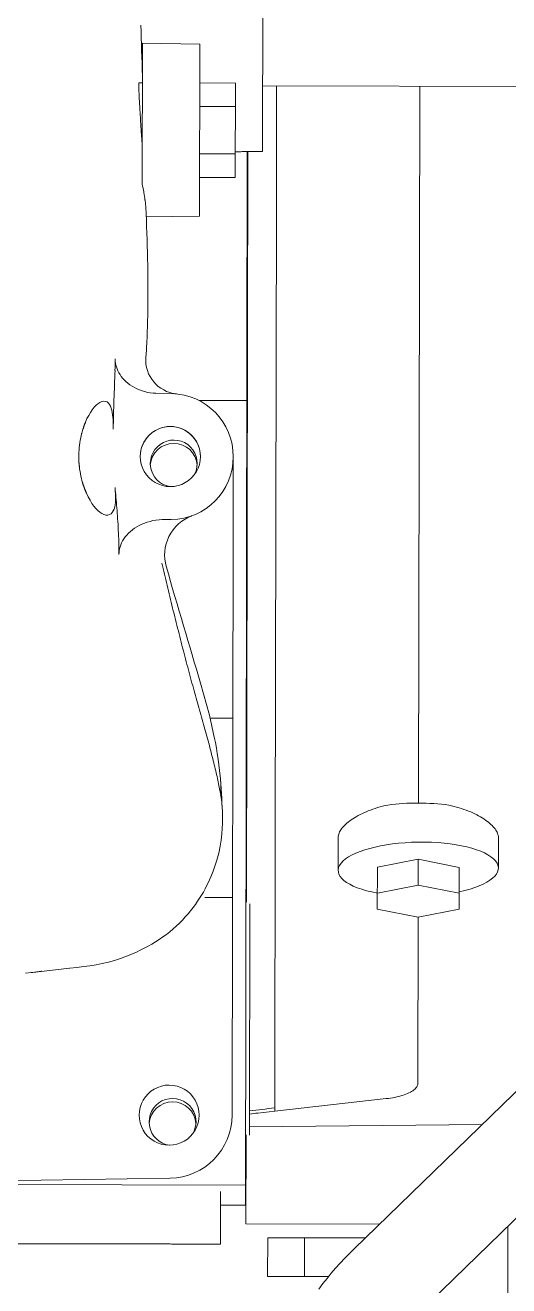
# Model space of a CAD drawing. Extents: x 766778 to 845620, y 133762 to 209800.
# Drawn here: x 786249.5 to 786334, y 190364.5 to 190584.6 of the extents above; entities that cross this region are included whole.
import ezdxf

# ---------------------------------------------------------------- set-up
doc = ezdxf.new("R2010")
doc.units = 0
doc.header["$MEASUREMENT"] = 0
doc.layers.get('0').update_dxf_attribs({"color": 1, "linetype": 'CONTINUOUS'})
doc.layers.add('LA-4748_SHOWN', color=2, linetype='CONTINUOUS', lineweight=53)

# ---------------------------------------------------------------- blocks, each defined once
blk = doc.blocks.new('ENGINE')
at = {"layer": 'LA-4748_SHOWN', "color": 252, "lineweight": 5}
for p, q in [((945240.37, 205254.52), (945240.92, 205357.52)), ((945219.47, 205273.48), (945219.34, 205248.87)), ((945229.47, 205273.26), (945219.47, 205273.48)), ((945229.47, 205273.26), (945229.32, 205243.26)), ((945218.8, 205266.37), (945218.81, 205266.44)), ((945218.8, 205266.27), (945218.8, 205266.37)), ((945218.8, 205266.17), (945218.8, 205266.27)), ((945218.8, 205266.04), (945218.8, 205266.17)), ((945218.8, 205265.9), (945218.8, 205266.04)), ((945218.81, 205266.44), (945218.82, 205266.5)), ((945218.82, 205266.54), (945218.83, 205266.57)), ((945218.82, 205266.5), (945218.82, 205266.54)), ((945218.83, 205266.57), (945218.84, 205266.58)), ((945219.44, 205266.57), (945218.84, 205266.58)), ((945235.7, 205266.46), (945229.44, 205266.5)), ((945235.61, 205249.99), (945235.7, 205266.46)), ((945218.8, 205265.74), (945218.8, 205265.9)), ((945218.8, 205265.57), (945218.8, 205265.74)), ((945218.81, 205265.39), (945218.8, 205265.57)), ((945218.82, 205265.18), (945218.81, 205265.39)), ((945218.83, 205264.97), (945218.82, 205265.18)), ((945218.84, 205264.74), (945218.83, 205264.97)), ((945218.85, 205264.5), (945218.84, 205264.74)), ((945218.86, 205264.24), (945218.85, 205264.5)), ((945218.87, 205263.98), (945218.86, 205264.24)), ((945218.89, 205263.7), (945218.87, 205263.98)), ((945240.43, 205265.94), (945340.03, 205265.42)), ((945242.9, 205265.93), (945242.79, 205245.02)), ((945267.24, 205140.63), (945267.9, 205265.8)), ((945218.9, 205263.41), (945218.89, 205263.7)), ((945218.92, 205263.11), (945218.9, 205263.41)), ((945218.94, 205262.8), (945218.92, 205263.11)), ((945218.96, 205262.48), (945218.94, 205262.8)), ((945218.98, 205262.15), (945218.96, 205262.48)), ((945218.99, 205261.94), (945218.98, 205262.15)), ((945219, 205261.73), (945218.99, 205261.94)), ((945219.02, 205261.51), (945219, 205261.73)), ((945235.68, 205262.34), (945229.42, 205262.38)), ((945219.03, 205261.29), (945219.02, 205261.51)), ((945219.04, 205261.07), (945219.03, 205261.29)), ((945219.05, 205260.85), (945219.04, 205261.07)), ((945219.06, 205260.62), (945219.05, 205260.85)), ((945219.07, 205260.4), (945219.06, 205260.62)), ((945219.09, 205260.17), (945219.07, 205260.4)), ((945219.1, 205259.93), (945219.09, 205260.17)), ((945219.11, 205259.7), (945219.1, 205259.93)), ((945219.12, 205259.47), (945219.11, 205259.7)), ((945219.14, 205259.23), (945219.12, 205259.47)), ((945219.15, 205259), (945219.14, 205259.23)), ((945219.16, 205258.76), (945219.15, 205259)), ((945219.18, 205258.53), (945219.16, 205258.76)), ((945219.19, 205258.29), (945219.18, 205258.53)), ((945219.21, 205258.05), (945219.19, 205258.29)), ((945219.22, 205257.82), (945219.21, 205258.05)), ((945219.24, 205257.58), (945219.22, 205257.82)), ((945219.25, 205257.35), (945219.24, 205257.58)), ((945219.27, 205257.11), (945219.25, 205257.35)), ((945219.28, 205256.88), (945219.27, 205257.11)), ((945219.3, 205256.65), (945219.28, 205256.88)), ((945235.63, 205254.1), (945229.37, 205254.14)), ((945235.63, 205254.46), (945236.03, 205254.47)), ((945236.03, 205254.47), (945236.23, 205254.47)), ((945236.23, 205254.47), (945236.42, 205254.47)), ((945236.42, 205254.47), (945236.62, 205254.47)), ((945236.62, 205254.47), (945236.82, 205254.48)), ((945236.76, 205070.52), (945237.72, 205254.49)), ((945236.82, 205254.48), (945237.02, 205254.48)), ((945237.02, 205254.48), (945237.21, 205254.48)), ((945237.84, 205254.49), (945237.15, 205123.41)), ((945237.21, 205254.48), (945237.41, 205254.48)), ((945237.41, 205254.48), (945237.81, 205254.49)), ((945237.81, 205254.49), (945238, 205254.49)), ((945238, 205254.49), (945238.2, 205254.49)), ((945238.2, 205254.49), (945238.4, 205254.49)), ((945238.4, 205254.49), (945238.6, 205254.5)), ((945238.6, 205254.5), (945238.79, 205254.5)), ((945238.79, 205254.5), (945238.99, 205254.5)), ((945238.99, 205254.5), (945239.19, 205254.5)), ((945239.19, 205254.5), (945239.39, 205254.51)), ((945239.39, 205254.51), (945239.58, 205254.51)), ((945239.58, 205254.51), (945239.78, 205254.51)), ((945239.78, 205254.51), (945239.98, 205254.51)), ((945239.98, 205254.51), (945240.18, 205254.52)), ((945240.18, 205254.52), (945240.37, 205254.52)), ((945235.61, 205249.99), (945229.35, 205250.02)), ((945219.64, 205247.31), (945219.66, 205247.18)), ((945219.66, 205247.18), (945219.68, 205247.06)), ((945219.68, 205247.06), (945219.7, 205246.94)), ((945219.7, 205246.94), (945219.72, 205246.83)), ((945219.72, 205246.83), (945219.74, 205246.71)), ((945219.74, 205246.71), (945219.76, 205246.59)), ((945219.76, 205246.59), (945219.78, 205246.48)), ((945219.78, 205246.48), (945219.79, 205246.37)), ((945219.79, 205246.37), (945219.81, 205246.26)), ((945219.81, 205246.26), (945219.82, 205246.15)), ((945219.82, 205246.15), (945219.84, 205246.04)), ((945219.84, 205246.04), (945219.85, 205245.94)), ((945219.85, 205245.94), (945219.86, 205245.84)), ((945219.86, 205245.84), (945219.88, 205245.74)), ((945219.88, 205245.74), (945219.89, 205245.64)), ((945219.89, 205245.64), (945219.9, 205245.54)), ((945219.9, 205245.54), (945219.91, 205245.44)), ((945219.91, 205245.44), (945219.91, 205245.35)), ((945219.91, 205245.35), (945219.92, 205245.26)), ((945219.92, 205245.26), (945219.93, 205245.17)), ((945219.93, 205245.17), (945219.94, 205245.08)), ((945219.94, 205245.08), (945219.94, 205245)), ((945219.94, 205245), (945219.95, 205244.91)), ((945219.95, 205244.91), (945219.95, 205244.83)), ((945242.21, 205134.99), (945242.79, 205245.02)), ((945229.32, 205243.26), (945220.02, 205243.14)), ((945220.27, 205233.83), (945220.26, 205234.36)), ((945220.27, 205233.31), (945220.27, 205233.83)), ((945220.28, 205232.79), (945220.27, 205233.31)), ((945220.28, 205232.27), (945220.28, 205232.79)), ((945220.29, 205231.75), (945220.28, 205232.27)), ((945220.29, 205231.24), (945220.29, 205231.75)), ((945220.29, 205230.72), (945220.29, 205231.24)), ((945220.27, 205228.18), (945220.28, 205228.68)), ((945220.28, 205229.7), (945220.29, 205230.21)), ((945220.28, 205229.19), (945220.28, 205229.7)), ((945220.28, 205228.68), (945220.28, 205229.19)), ((945220.29, 205230.21), (945220.29, 205230.72)), ((945220.24, 205226.19), (945220.25, 205226.68)), ((945220.25, 205226.68), (945220.26, 205227.18)), ((945220.26, 205227.18), (945220.27, 205227.68)), ((945220.27, 205227.68), (945220.27, 205228.18)), ((945220.17, 205223.77), (945220.19, 205224.24)), ((945220.19, 205224.24), (945220.2, 205224.72)), ((945220.2, 205224.72), (945220.21, 205225.21)), ((945220.21, 205225.21), (945220.23, 205225.7)), ((945220.23, 205225.7), (945220.24, 205226.19)), ((945220.09, 205221.89), (945220.11, 205222.35)), ((945220.11, 205222.35), (945220.13, 205222.82)), ((945220.13, 205222.82), (945220.15, 205223.29)), ((945220.15, 205223.29), (945220.17, 205223.77)), ((945255.74, 205062.86), (945418.79, 205219.82)), ((945214.5, 205218.33), (945214.52, 205217.99)), ((945214.52, 205217.99), (945214.56, 205217.65)), ((945214.56, 205217.65), (945214.63, 205217.3)), ((945214.63, 205217.3), (945214.72, 205216.96)), ((945214.72, 205216.96), (945214.84, 205216.62)), ((945214.84, 205216.62), (945214.99, 205216.29)), ((945214.99, 205216.29), (945215.15, 205215.96)), ((945215.15, 205215.96), (945215.35, 205215.64)), ((945215.35, 205215.64), (945215.57, 205215.32)), ((945215.57, 205215.32), (945215.81, 205215.01)), ((945215.81, 205215.01), (945216.09, 205214.7)), ((945216.09, 205214.7), (945216.39, 205214.41)), ((945216.39, 205214.41), (945216.72, 205214.12)), ((945216.72, 205214.12), (945217.08, 205213.85)), ((945217.08, 205213.85), (945217.46, 205213.59)), ((945217.46, 205213.59), (945217.87, 205213.35)), ((945217.87, 205213.35), (945218.29, 205213.13)), ((945218.29, 205213.13), (945218.74, 205212.94)), ((945212.14, 205210.92), (945212.48, 205210.99)), ((945212.48, 205210.99), (945212.79, 205210.96)), ((945212.79, 205210.96), (945213.08, 205210.85)), ((945218.74, 205212.94), (945219.19, 205212.77)), ((945219.19, 205212.77), (945219.66, 205212.63)), ((945219.66, 205212.63), (945220.13, 205212.51)), ((945220.13, 205212.51), (945220.62, 205212.43)), ((945220.62, 205212.43), (945221.11, 205212.37)), ((945221.11, 205212.37), (945221.62, 205212.34)), ((945224.34, 205212.28), (945221.62, 205212.34)), ((945237.5, 205211), (945229.17, 205211.04)), ((945209.85, 205208.52), (945210.15, 205209.05)), ((945210.15, 205209.05), (945210.47, 205209.51)), ((945210.47, 205209.51), (945210.81, 205209.93)), ((945210.81, 205209.93), (945211.14, 205210.28)), ((945211.14, 205210.28), (945211.47, 205210.56)), ((945211.47, 205210.56), (945211.8, 205210.78)), ((945211.8, 205210.78), (945212.14, 205210.92)), ((945213.08, 205210.85), (945213.32, 205210.65)), ((945213.32, 205210.65), (945213.51, 205210.41)), ((945213.51, 205210.41), (945213.67, 205210.12)), ((945213.67, 205210.12), (945213.79, 205209.79)), ((945213.79, 205209.79), (945213.9, 205209.42)), ((945213.9, 205209.42), (945213.97, 205209.03)), ((945213.97, 205209.03), (945214.03, 205208.61)), ((945209.01, 205206.62), (945208.97, 205206.52)), ((945208.97, 205206.5), (945208.98, 205206.54)), ((945208.98, 205206.54), (945209, 205206.59)), ((945209, 205206.59), (945209.01, 205206.63)), ((945209.05, 205206.72), (945209.01, 205206.62)), ((945209.01, 205206.63), (945209.03, 205206.68)), ((945209.03, 205206.68), (945209.05, 205206.72)), ((945209.08, 205206.82), (945209.05, 205206.72)), ((945209.05, 205206.72), (945209.06, 205206.77)), ((945209.06, 205206.77), (945209.08, 205206.81)), ((945209.12, 205206.92), (945209.08, 205206.82)), ((945209.08, 205206.81), (945209.09, 205206.85)), ((945209.09, 205206.85), (945209.11, 205206.9)), ((945209.11, 205206.9), (945209.13, 205206.94)), ((945209.16, 205207.02), (945209.12, 205206.92)), ((945209.13, 205206.94), (945209.14, 205206.98)), ((945209.14, 205206.98), (945209.16, 205207.03)), ((945209.2, 205207.12), (945209.16, 205207.02)), ((945209.16, 205207.03), (945209.18, 205207.07)), ((945209.18, 205207.07), (945209.19, 205207.11)), ((945209.19, 205207.11), (945209.21, 205207.16)), ((945209.24, 205207.22), (945209.2, 205207.12)), ((945209.21, 205207.16), (945209.23, 205207.2)), ((945209.23, 205207.2), (945209.24, 205207.24)), ((945209.28, 205207.32), (945209.24, 205207.22)), ((945209.24, 205207.24), (945209.26, 205207.28)), ((945209.26, 205207.28), (945209.28, 205207.32)), ((945209.28, 205207.32), (945209.55, 205207.95)), ((945209.55, 205207.95), (945209.85, 205208.52)), ((945214.03, 205208.61), (945214.08, 205208.17)), ((945214.08, 205208.17), (945214.1, 205207.71)), ((945214.1, 205207.71), (945214.12, 205207.21)), ((945214.12, 205207.21), (945214.12, 205206.67)), ((945214.12, 205206.67), (945214.12, 205206.1)), ((945266.75, 205051.42), (945429.8, 205208.38)), ((945208.36, 205204.18), (945208.44, 205204.61)), ((945208.44, 205204.61), (945208.54, 205205.03)), ((945208.52, 205204.97), (945208.5, 205204.86)), ((945208.55, 205205.07), (945208.52, 205204.97)), ((945208.54, 205205.03), (945208.64, 205205.44)), ((945208.58, 205205.18), (945208.55, 205205.07)), ((945208.6, 205205.28), (945208.58, 205205.18)), ((945208.63, 205205.39), (945208.6, 205205.28)), ((945208.66, 205205.49), (945208.63, 205205.39)), ((945208.64, 205205.44), (945208.76, 205205.86)), ((945208.69, 205205.59), (945208.66, 205205.49)), ((945208.71, 205205.7), (945208.69, 205205.59)), ((945208.74, 205205.8), (945208.71, 205205.7)), ((945208.78, 205205.9), (945208.74, 205205.8)), ((945208.76, 205205.86), (945208.89, 205206.27)), ((945208.81, 205206.01), (945208.78, 205205.9)), ((945208.84, 205206.11), (945208.81, 205206.01)), ((945208.87, 205206.21), (945208.84, 205206.11)), ((945208.91, 205206.31), (945208.87, 205206.21)), ((945208.89, 205206.27), (945208.91, 205206.31)), ((945208.94, 205206.41), (945208.91, 205206.31)), ((945208.91, 205206.31), (945208.92, 205206.36)), ((945208.92, 205206.36), (945208.94, 205206.41)), ((945208.97, 205206.52), (945208.94, 205206.41)), ((945208.94, 205206.41), (945208.95, 205206.45)), ((945208.95, 205206.45), (945208.97, 205206.5)), ((945208.11, 205202.06), (945208.14, 205202.49)), ((945208.14, 205202.49), (945208.18, 205202.91)), ((945208.18, 205202.91), (945208.23, 205203.34)), ((945208.23, 205203.34), (945208.29, 205203.76)), ((945208.29, 205203.76), (945208.36, 205204.18)), ((945208.09, 205201.21), (945208.1, 205201.64)), ((945208.1, 205200.79), (945208.09, 205201.21)), ((945208.1, 205201.64), (945208.11, 205202.06)), ((945208.12, 205200.37), (945208.1, 205200.79)), ((945208.15, 205199.95), (945208.12, 205200.37)), ((945208.13, 205200.22), (945208.13, 205200.2)), ((945208.13, 205200.2), (945208.13, 205200.17)), ((945208.13, 205200.17), (945208.14, 205200.14)), ((945208.14, 205200.14), (945208.14, 205200.11)), ((945208.14, 205200.11), (945208.14, 205200.08)), ((945208.14, 205200.08), (945208.14, 205200.03)), ((945208.14, 205200.03), (945208.15, 205200)), ((945208.15, 205200), (945208.15, 205199.94)), ((945208.19, 205199.54), (945208.15, 205199.95)), ((945208.15, 205199.94), (945208.15, 205199.92)), ((945235.08, 205198.85), (945235.09, 205201.12)), ((945208.15, 205199.92), (945208.16, 205199.89)), ((945208.16, 205199.89), (945208.16, 205199.86)), ((945208.16, 205199.86), (945208.16, 205199.81)), ((945208.16, 205199.81), (945208.17, 205199.75)), ((945208.17, 205199.75), (945208.17, 205199.72)), ((945208.17, 205199.72), (945208.18, 205199.67)), ((945208.18, 205199.67), (945208.18, 205199.64)), ((945208.18, 205199.64), (945208.18, 205199.61)), ((945208.18, 205199.61), (945208.19, 205199.58)), ((945208.19, 205199.58), (945208.19, 205199.56)), ((945208.24, 205199.13), (945208.19, 205199.54)), ((945208.3, 205198.72), (945208.24, 205199.13)), ((945208.37, 205198.32), (945208.3, 205198.72)), ((945208.45, 205197.92), (945208.37, 205198.32)), ((945208.54, 205197.52), (945208.45, 205197.92)), ((945235.03, 205188.21), (945235.08, 205198.85)), ((945208.64, 205197.13), (945208.54, 205197.52)), ((945208.64, 205197.15), (945208.66, 205197.06)), ((945208.75, 205196.74), (945208.64, 205197.13)), ((945208.66, 205197.06), (945208.69, 205196.96)), ((945208.69, 205196.96), (945208.72, 205196.87)), ((945208.72, 205196.87), (945208.74, 205196.77)), ((945208.74, 205196.77), (945208.77, 205196.68)), ((945208.87, 205196.36), (945208.75, 205196.74)), ((945208.77, 205196.68), (945208.8, 205196.58)), ((945208.8, 205196.58), (945208.83, 205196.49)), ((945208.83, 205196.49), (945208.86, 205196.4)), ((945208.86, 205196.4), (945208.89, 205196.3)), ((945208.89, 205196.3), (945208.87, 205196.36)), ((945208.89, 205196.3), (945208.92, 205196.21)), ((945208.91, 205196.24), (945208.89, 205196.3)), ((945208.93, 205196.18), (945208.91, 205196.24)), ((945208.92, 205196.21), (945208.95, 205196.12)), ((945208.95, 205196.12), (945208.93, 205196.18)), ((945208.95, 205196.12), (945208.98, 205196.02)), ((945208.97, 205196.06), (945208.95, 205196.12)), ((945208.99, 205196), (945208.97, 205196.06)), ((945208.98, 205196.02), (945209.02, 205195.93)), ((945209.01, 205195.94), (945208.99, 205196)), ((945209.03, 205195.88), (945209.01, 205195.94)), ((945209.02, 205195.93), (945209.05, 205195.84)), ((945209.06, 205195.82), (945209.03, 205195.88)), ((945209.05, 205195.84), (945209.08, 205195.75)), ((945209.08, 205195.76), (945209.06, 205195.82)), ((945209.1, 205195.7), (945209.08, 205195.76)), ((945209.08, 205195.75), (945209.12, 205195.65)), ((945209.12, 205195.64), (945209.1, 205195.7)), ((945209.12, 205195.65), (945209.15, 205195.56)), ((945209.14, 205195.58), (945209.12, 205195.64)), ((945209.17, 205195.52), (945209.14, 205195.58)), ((945209.15, 205195.56), (945209.19, 205195.47)), ((945209.19, 205195.46), (945209.17, 205195.52)), ((945214.41, 205195.91), (945214.46, 205195.33)), ((945214.41, 205195.91), (945214.45, 205195.48)), ((945209.19, 205195.47), (945209.22, 205195.38)), ((945209.21, 205195.4), (945209.19, 205195.46)), ((945209.24, 205195.34), (945209.21, 205195.4)), ((945209.22, 205195.38), (945209.26, 205195.29)), ((945209.26, 205195.28), (945209.24, 205195.34)), ((945209.26, 205195.29), (945209.3, 205195.2)), ((945209.29, 205195.22), (945209.26, 205195.28)), ((945209.31, 205195.16), (945209.29, 205195.22)), ((945209.3, 205195.2), (945209.33, 205195.11)), ((945209.34, 205195.1), (945209.31, 205195.16)), ((945209.33, 205195.11), (945209.37, 205195.02)), ((945209.36, 205195.04), (945209.34, 205195.1)), ((945209.39, 205194.98), (945209.36, 205195.04)), ((945209.37, 205195.02), (945209.41, 205194.93)), ((945209.41, 205194.93), (945209.39, 205194.98)), ((945209.71, 205194.28), (945209.41, 205194.93)), ((945210.03, 205193.69), (945209.71, 205194.28)), ((945210.36, 205193.16), (945210.03, 205193.69)), ((945214.47, 205193.34), (945214.42, 205192.91)), ((945214.45, 205195.48), (945214.49, 205195.05)), ((945214.46, 205195.33), (945214.49, 205194.78)), ((945214.5, 205193.79), (945214.47, 205193.34)), ((945214.49, 205195.05), (945214.52, 205194.61)), ((945214.49, 205194.78), (945214.5, 205194.27)), ((945214.5, 205194.27), (945214.5, 205193.79)), ((945214.52, 205194.61), (945214.56, 205194.17)), ((945214.56, 205194.17), (945214.6, 205193.73)), ((945214.6, 205193.73), (945214.64, 205193.27)), ((945210.7, 205192.68), (945210.36, 205193.16)), ((945211.05, 205192.26), (945210.7, 205192.68)), ((945211.4, 205191.89), (945211.05, 205192.26)), ((945211.75, 205191.6), (945211.4, 205191.89)), ((945212.1, 205191.37), (945211.75, 205191.6)), ((945212.45, 205191.2), (945212.1, 205191.37)), ((945212.79, 205191.11), (945212.45, 205191.2)), ((945213.43, 205191.18), (945213.13, 205191.1)), ((945213.7, 205191.33), (945213.43, 205191.18)), ((945213.91, 205191.55), (945213.7, 205191.33)), ((945214.09, 205191.82), (945213.91, 205191.55)), ((945214.23, 205192.14), (945214.09, 205191.82)), ((945214.34, 205192.51), (945214.23, 205192.14)), ((945214.42, 205192.91), (945214.34, 205192.51)), ((945214.64, 205193.27), (945214.68, 205192.82)), ((945214.68, 205192.82), (945214.71, 205192.35)), ((945214.71, 205192.35), (945214.75, 205191.89)), ((945214.75, 205191.89), (945214.78, 205191.41)), ((945214.78, 205191.41), (945214.82, 205190.94)), ((945213.13, 205191.1), (945212.79, 205191.11)), ((945214.82, 205190.94), (945214.85, 205190.45)), ((945214.85, 205190.45), (945214.88, 205189.96)), ((945214.88, 205189.96), (945214.91, 205189.47)), ((945214.91, 205189.47), (945214.94, 205188.97)), ((945214.94, 205188.97), (945214.96, 205188.47)), ((945217.79, 205188.78), (945218.19, 205189.03)), ((945218.19, 205189.03), (945218.62, 205189.27)), ((945218.62, 205189.27), (945219.06, 205189.48)), ((945219.06, 205189.48), (945219.53, 205189.67)), ((945219.53, 205189.67), (945220.01, 205189.84)), ((945220.01, 205189.84), (945220.51, 205189.98)), ((945220.51, 205189.98), (945221.02, 205190.1)), ((945221.02, 205190.1), (945221.55, 205190.18)), ((945221.55, 205190.18), (945222.09, 205190.24)), ((945222.09, 205190.24), (945222.65, 205190.27)), ((945224.23, 205190.28), (945222.65, 205190.27)), ((945224.99, 205189.04), (945224.54, 205188.51)), ((945225.49, 205189.53), (945224.99, 205189.04)), ((945226.04, 205189.97), (945225.49, 205189.53)), ((945226.62, 205190.36), (945226.04, 205189.97)), ((945227.24, 205190.69), (945226.62, 205190.36)), ((945227.56, 205190.83), (945227.24, 205190.69)), ((945227.71, 205190.89), (945227.56, 205190.83)), ((945227.77, 205190.92), (945227.71, 205190.89)), ((945227.81, 205190.93), (945227.77, 205190.92)), ((945214.96, 205188.47), (945214.98, 205187.96)), ((945214.98, 205187.96), (945215, 205187.44)), ((945215, 205187.44), (945215.02, 205186.92)), ((945215.02, 205186.92), (945215.04, 205186.39)), ((945215.71, 205186.59), (945215.92, 205186.94)), ((945215.92, 205186.94), (945216.17, 205187.28)), ((945216.17, 205187.28), (945216.44, 205187.6)), ((945216.44, 205187.6), (945216.74, 205187.92)), ((945216.74, 205187.92), (945217.07, 205188.22)), ((945217.07, 205188.22), (945217.42, 205188.51)), ((945217.42, 205188.51), (945217.79, 205188.78)), ((945223.81, 205187.33), (945223.53, 205186.7)), ((945224.15, 205187.93), (945223.81, 205187.33)), ((945224.54, 205188.51), (945224.15, 205187.93)), ((945234.49, 205086.23), (945235.02, 205187.64)), ((945235.03, 205188.21), (945235.02, 205187.64)), ((945215.04, 205186.39), (945215.05, 205185.86)), ((945215.05, 205185.86), (945215.06, 205185.32)), ((945215.06, 205185.32), (945215.06, 205184.78)), ((945215.06, 205184.78), (945215.06, 205184.23)), ((945215.06, 205184.23), (945215.08, 205184.56)), ((945215.08, 205184.56), (945215.11, 205184.88)), ((945215.11, 205184.88), (945215.17, 205185.22)), ((945215.17, 205185.22), (945215.26, 205185.55)), ((945215.26, 205185.55), (945215.38, 205185.9)), ((945215.38, 205185.9), (945215.53, 205186.24)), ((945215.53, 205186.24), (945215.71, 205186.59)), ((945223.07, 205184.71), (945223.04, 205184.05)), ((945223.16, 205185.38), (945223.07, 205184.71)), ((945223.31, 205186.05), (945223.16, 205185.38)), ((945223.53, 205186.7), (945223.31, 205186.05)), ((945222.64, 205182.21), (945222.53, 205182.69)), ((945223.04, 205184.05), (945223.07, 205183.39)), ((945223.07, 205183.39), (945223.16, 205182.74)), ((945223.16, 205182.74), (945223.31, 205182.12)), ((945222.76, 205181.73), (945222.64, 205182.21)), ((945222.87, 205181.25), (945222.76, 205181.73)), ((945222.98, 205180.76), (945222.87, 205181.25)), ((945223.1, 205180.28), (945222.98, 205180.76)), ((945223.21, 205179.79), (945223.1, 205180.28)), ((945223.31, 205182.12), (945223.68, 205180.81)), ((945223.68, 205180.81), (945224.05, 205179.49)), ((945223.33, 205179.3), (945223.21, 205179.79)), ((945223.44, 205178.81), (945223.33, 205179.3)), ((945223.56, 205178.31), (945223.44, 205178.81)), ((945223.68, 205177.82), (945223.56, 205178.31)), ((945224.05, 205179.49), (945224.42, 205178.18)), ((945224.42, 205178.18), (945224.8, 205176.87)), ((945223.8, 205177.32), (945223.68, 205177.82)), ((945223.92, 205176.82), (945223.8, 205177.32)), ((945224.04, 205176.32), (945223.92, 205176.82)), ((945224.16, 205175.83), (945224.04, 205176.32)), ((945224.28, 205175.33), (945224.16, 205175.83)), ((945224.8, 205176.87), (945225.17, 205175.57)), ((945224.4, 205174.83), (945224.28, 205175.33)), ((945224.52, 205174.33), (945224.4, 205174.83)), ((945224.65, 205173.82), (945224.52, 205174.33)), ((945224.77, 205173.32), (945224.65, 205173.82)), ((945225.17, 205175.57), (945225.55, 205174.27)), ((945225.55, 205174.27), (945225.92, 205172.98)), ((945224.89, 205172.82), (945224.77, 205173.32)), ((945225.02, 205172.32), (945224.89, 205172.82)), ((945225.14, 205171.82), (945225.02, 205172.32)), ((945225.26, 205171.33), (945225.14, 205171.82)), ((945225.39, 205170.83), (945225.26, 205171.33)), ((945225.92, 205172.98), (945226.3, 205171.69)), ((945226.3, 205171.69), (945226.67, 205170.41)), ((945225.51, 205170.33), (945225.39, 205170.83)), ((945225.64, 205169.83), (945225.51, 205170.33)), ((945225.76, 205169.34), (945225.64, 205169.83)), ((945225.89, 205168.85), (945225.76, 205169.34)), ((945226.67, 205170.41), (945227.05, 205169.14)), ((945227.05, 205169.14), (945227.42, 205167.88)), ((945226.01, 205168.36), (945225.89, 205168.85)), ((945226.13, 205167.87), (945226.01, 205168.36)), ((945226.26, 205167.38), (945226.13, 205167.87)), ((945226.38, 205166.89), (945226.26, 205167.38)), ((945227.42, 205167.88), (945227.78, 205166.62)), ((945226.51, 205166.41), (945226.38, 205166.89)), ((945226.63, 205165.93), (945226.51, 205166.41)), ((945226.76, 205165.45), (945226.63, 205165.93)), ((945226.88, 205164.97), (945226.76, 205165.45)), ((945227, 205164.5), (945226.88, 205164.97)), ((945227.78, 205166.62), (945228.15, 205165.38)), ((945228.15, 205165.38), (945228.51, 205164.15)), ((945227.13, 205164.03), (945227, 205164.5)), ((945227.25, 205163.57), (945227.13, 205164.03)), ((945227.37, 205163.1), (945227.25, 205163.57)), ((945227.49, 205162.64), (945227.37, 205163.1)), ((945227.62, 205162.18), (945227.49, 205162.64)), ((945228.51, 205164.15), (945228.87, 205162.93)), ((945228.87, 205162.93), (945229.23, 205161.71)), ((945227.74, 205161.73), (945227.62, 205162.18)), ((945227.86, 205161.28), (945227.74, 205161.73)), ((945227.98, 205160.84), (945227.86, 205161.28)), ((945228.1, 205160.39), (945227.98, 205160.84)), ((945228.22, 205159.96), (945228.1, 205160.39)), ((945229.23, 205161.71), (945229.77, 205159.84)), ((945228.33, 205159.52), (945228.22, 205159.96)), ((945228.45, 205159.09), (945228.33, 205159.52)), ((945228.57, 205158.67), (945228.45, 205159.09)), ((945228.69, 205158.25), (945228.57, 205158.67)), ((945228.8, 205157.83), (945228.69, 205158.25)), ((945229.77, 205159.84), (945230.28, 205157.97)), ((945228.92, 205157.42), (945228.8, 205157.83)), ((945229.03, 205157.01), (945228.92, 205157.42)), ((945229.14, 205156.61), (945229.03, 205157.01)), ((945229.25, 205156.22), (945229.14, 205156.61)), ((945229.38, 205155.78), (945229.25, 205156.22)), ((945230.28, 205157.97), (945230.76, 205156.09)), ((945230.76, 205156.09), (945231.2, 205154.19)), ((945229.5, 205155.35), (945229.38, 205155.78)), ((945229.62, 205154.93), (945229.5, 205155.35)), ((945229.74, 205154.5), (945229.62, 205154.93)), ((945229.85, 205154.08), (945229.74, 205154.5)), ((945229.97, 205153.66), (945229.85, 205154.08)), ((945234.85, 205155.57), (945230.88, 205155.59)), ((945231.2, 205154.19), (945231.6, 205152.28)), ((945230.08, 205153.24), (945229.97, 205153.66)), ((945230.2, 205152.83), (945230.08, 205153.24)), ((945230.31, 205152.42), (945230.2, 205152.83)), ((945230.42, 205152.01), (945230.31, 205152.42)), ((945230.52, 205151.6), (945230.42, 205152.01)), ((945230.63, 205151.2), (945230.52, 205151.6)), ((945231.6, 205152.28), (945231.79, 205151.32)), ((945230.74, 205150.81), (945230.63, 205151.2)), ((945230.84, 205150.41), (945230.74, 205150.81)), ((945230.94, 205150.03), (945230.84, 205150.41)), ((945231.04, 205149.64), (945230.94, 205150.03)), ((945231.13, 205149.26), (945231.04, 205149.64)), ((945231.79, 205151.32), (945231.96, 205150.35)), ((945231.96, 205150.35), (945232.12, 205149.38)), ((945232.12, 205149.38), (945232.26, 205148.4)), ((945231.23, 205148.88), (945231.13, 205149.26)), ((945231.32, 205148.51), (945231.23, 205148.88)), ((945231.41, 205148.14), (945231.32, 205148.51)), ((945231.5, 205147.78), (945231.41, 205148.14)), ((945231.59, 205147.42), (945231.5, 205147.78)), ((945231.67, 205147.07), (945231.59, 205147.42)), ((945232.26, 205148.4), (945232.39, 205147.41)), ((945232.39, 205147.41), (945232.51, 205146.42)), ((945231.76, 205146.72), (945231.67, 205147.07)), ((945231.84, 205146.38), (945231.76, 205146.72)), ((945231.91, 205146.04), (945231.84, 205146.38)), ((945231.99, 205145.71), (945231.91, 205146.04)), ((945232.06, 205145.38), (945231.99, 205145.71)), ((945232.13, 205145.06), (945232.06, 205145.38)), ((945232.2, 205144.75), (945232.13, 205145.06)), ((945232.51, 205146.42), (945232.65, 205144.98)), ((945232.65, 205144.98), (945232.78, 205143.26)), ((945232.26, 205144.44), (945232.2, 205144.75)), ((945232.33, 205144.13), (945232.26, 205144.44)), ((945232.39, 205143.83), (945232.33, 205144.13)), ((945232.44, 205143.54), (945232.39, 205143.83)), ((945232.5, 205143.26), (945232.44, 205143.54)), ((945232.55, 205142.97), (945232.5, 205143.26)), ((945232.6, 205142.7), (945232.55, 205142.97)), ((945232.64, 205142.43), (945232.6, 205142.7)), ((945232.78, 205143.26), (945232.88, 205141.54)), ((945232.69, 205142.17), (945232.64, 205142.43)), ((945232.88, 205141.54), (945232.91, 205140.71)), ((945232.91, 205140.71), (945232.94, 205139.89)), ((945232.93, 205140.09), (945232.97, 205139.21)), ((945232.97, 205139.21), (945232.99, 205138.22)), ((945256.38, 205138.29), (945256.07, 205138.11)), ((945256.7, 205138.47), (945256.38, 205138.29)), ((945257.03, 205138.64), (945256.7, 205138.47)), ((945257.37, 205138.81), (945257.03, 205138.64)), ((945257.72, 205138.97), (945257.37, 205138.81)), ((945258.09, 205139.13), (945257.72, 205138.97)), ((945258.47, 205139.29), (945258.09, 205139.13)), ((945258.86, 205139.43), (945258.47, 205139.29)), ((945259.26, 205139.58), (945258.86, 205139.43)), ((945259.68, 205139.72), (945259.26, 205139.58)), ((945260.1, 205139.85), (945259.68, 205139.72)), ((945260.54, 205139.97), (945260.1, 205139.85)), ((945260.99, 205140.09), (945260.54, 205139.97)), ((945261.45, 205140.2), (945260.99, 205140.09)), ((945261.92, 205140.3), (945261.45, 205140.2)), ((945273.02, 205140.14), (945272.55, 205140.25)), ((945273.47, 205140.03), (945273.02, 205140.14)), ((945273.92, 205139.9), (945273.47, 205140.03)), ((945274.36, 205139.77), (945273.92, 205139.9)), ((945274.78, 205139.64), (945274.36, 205139.77)), ((945275.2, 205139.5), (945274.78, 205139.64)), ((945275.6, 205139.35), (945275.2, 205139.5)), ((945275.99, 205139.19), (945275.6, 205139.35)), ((945276.37, 205139.04), (945275.99, 205139.19)), ((945276.73, 205138.87), (945276.37, 205139.04)), ((945277.08, 205138.71), (945276.73, 205138.87)), ((945277.42, 205138.53), (945277.08, 205138.71)), ((945277.75, 205138.36), (945277.42, 205138.53)), ((945278.07, 205138.18), (945277.75, 205138.36)), ((945232.94, 205136.3), (945232.86, 205135.38)), ((945232.98, 205137.25), (945232.94, 205136.3)), ((945232.99, 205138.22), (945232.98, 205137.25)), ((945253.8, 205136.19), (945253.66, 205136)), ((945253.95, 205136.38), (945253.8, 205136.19)), ((945254.12, 205136.58), (945253.95, 205136.38)), ((945254.31, 205136.77), (945254.12, 205136.58)), ((945254.52, 205136.97), (945254.31, 205136.77)), ((945254.74, 205137.16), (945254.52, 205136.97)), ((945254.97, 205137.36), (945254.74, 205137.16)), ((945255.23, 205137.55), (945254.97, 205137.36)), ((945255.49, 205137.74), (945255.23, 205137.55)), ((945255.77, 205137.93), (945255.49, 205137.74)), ((945256.07, 205138.11), (945255.77, 205137.93)), ((945278.38, 205137.99), (945278.07, 205138.18)), ((945278.67, 205137.81), (945278.38, 205137.99)), ((945278.94, 205137.62), (945278.67, 205137.81)), ((945279.21, 205137.43), (945278.94, 205137.62)), ((945279.46, 205137.23), (945279.21, 205137.43)), ((945279.69, 205137.04), (945279.46, 205137.23)), ((945279.91, 205136.84), (945279.69, 205137.04)), ((945280.12, 205136.64), (945279.91, 205136.84)), ((945280.3, 205136.45), (945280.12, 205136.64)), ((945280.47, 205136.25), (945280.3, 205136.45)), ((945280.63, 205136.06), (945280.47, 205136.25)), ((945232.74, 205134.29), (945232.57, 205133.22)), ((945232.86, 205135.38), (945232.74, 205134.29)), ((945242.21, 205134.99), (945241.98, 205092.22)), ((945253.18, 205128.92), (945253.21, 205134.72)), ((945253.22, 205134.92), (945253.21, 205134.75)), ((945253.25, 205135.09), (945253.22, 205134.92)), ((945253.3, 205135.27), (945253.25, 205135.09)), ((945253.36, 205135.44), (945253.3, 205135.27)), ((945253.44, 205135.63), (945253.36, 205135.44)), ((945253.54, 205135.81), (945253.44, 205135.63)), ((945253.66, 205136), (945253.54, 205135.81)), ((945280.76, 205135.86), (945280.63, 205136.06)), ((945280.88, 205135.67), (945280.76, 205135.86)), ((945280.98, 205135.49), (945280.88, 205135.67)), ((945281.06, 205135.3), (945280.98, 205135.49)), ((945281.12, 205135.12), (945281.06, 205135.3)), ((945281.17, 205134.95), (945281.12, 205135.12)), ((945281.19, 205134.77), (945281.17, 205134.95)), ((945281.18, 205129.23), (945281.21, 205134.57)), ((945281.21, 205134.6), (945281.19, 205134.77)), ((945232.31, 205132), (945231.99, 205130.8)), ((945232.57, 205133.22), (945232.31, 205132)), ((945231.7, 205129.88), (945231.34, 205128.88)), ((945231.99, 205130.8), (945231.7, 205129.88)), ((945267.19, 205130.81), (945260.03, 205129.45)), ((945267.19, 205130.81), (945267.16, 205126.29)), ((945274.32, 205129.38), (945267.19, 205130.81)), ((945230.69, 205127.34), (945230.44, 205126.82)), ((945230.92, 205127.86), (945230.69, 205127.34)), ((945231.34, 205128.88), (945230.92, 205127.86)), ((945259.99, 205122.15), (945260.03, 205129.45)), ((945274.28, 205122.07), (945274.32, 205129.38)), ((945229.6, 205125.23), (945229.28, 205124.7)), ((945229.9, 205125.77), (945229.6, 205125.23)), ((945230.18, 205126.3), (945229.9, 205125.77)), ((945230.44, 205126.82), (945230.18, 205126.3)), ((945267.16, 205126.29), (945260.01, 205124.93)), ((945274.3, 205124.86), (945267.16, 205126.29)), ((945228.2, 205123.07), (945227.79, 205122.52)), ((945228.58, 205123.61), (945228.2, 205123.07)), ((945228.94, 205124.16), (945228.58, 205123.61)), ((945229.28, 205124.7), (945228.94, 205124.16)), ((945234.69, 205124.26), (945229.84, 205124.28)), ((945237.74, 205123.12), (945237.53, 205082.77)), ((945226.42, 205120.88), (945225.92, 205120.35)), ((945226.91, 205121.42), (945226.42, 205120.88)), ((945227.36, 205121.97), (945226.91, 205121.42)), ((945227.79, 205122.52), (945227.36, 205121.97)), ((945259.99, 205122.15), (945267.13, 205120.71)), ((945267.13, 205120.71), (945266.98, 205091.68)), ((945267.13, 205120.71), (945274.28, 205122.07)), ((945224.29, 205118.81), (945223.71, 205118.32)), ((945224.85, 205119.3), (945224.29, 205118.81)), ((945225.39, 205119.82), (945224.85, 205119.3)), ((945225.92, 205120.35), (945225.39, 205119.82)), ((945221.23, 205116.56), (945220.57, 205116.17)), ((945221.87, 205116.98), (945221.23, 205116.56)), ((945222.5, 205117.41), (945221.87, 205116.98)), ((945223.11, 205117.86), (945222.5, 205117.41)), ((945223.71, 205118.32), (945223.11, 205117.86)), ((945217.16, 205114.46), (945216.13, 205114.05)), ((945217.86, 205114.77), (945217.16, 205114.46)), ((945218.55, 205115.09), (945217.86, 205114.77)), ((945219.24, 205115.43), (945218.55, 205115.09)), ((945219.91, 205115.79), (945219.24, 205115.43)), ((945220.57, 205116.17), (945219.91, 205115.79)), ((945206.18, 205112), (945203.69, 205111.73)), ((945207.42, 205112.14), (945206.2, 205112.01)), ((945208.65, 205112.27), (945207.42, 205112.14)), ((945209.73, 205112.41), (945208.65, 205112.27)), ((945210.81, 205112.58), (945209.73, 205112.41)), ((945211.89, 205112.8), (945210.81, 205112.58)), ((945212.96, 205113.06), (945211.89, 205112.8)), ((945214.03, 205113.35), (945212.96, 205113.06)), ((945215.09, 205113.68), (945214.03, 205113.35)), ((945216.13, 205114.05), (945215.09, 205113.68)), ((945199.45, 205111.26), (945198.44, 205111.15)), ((945201.13, 205111.45), (945200.92, 205111.43)), ((945203.69, 205111.73), (945201.19, 205111.45)), ((945265.16, 205089.91), (945264.89, 205089.8)), ((945265.42, 205090.02), (945265.16, 205089.91)), ((945265.66, 205090.14), (945265.42, 205090.02)), ((945265.88, 205090.27), (945265.66, 205090.14)), ((945266.08, 205090.39), (945265.88, 205090.27)), ((945266.26, 205090.53), (945266.08, 205090.39)), ((945266.43, 205090.66), (945266.26, 205090.53)), ((945266.57, 205090.8), (945266.43, 205090.66)), ((945266.7, 205090.94), (945266.57, 205090.8)), ((945266.8, 205091.09), (945266.7, 205090.94)), ((945266.88, 205091.23), (945266.8, 205091.09)), ((945266.93, 205091.38), (945266.88, 205091.23)), ((945266.97, 205091.53), (945266.93, 205091.38)), ((945266.98, 205091.68), (945266.97, 205091.53)), ((945241.95, 205086.92), (945241.97, 205089.46)), ((945261.44, 205089.04), (945241.95, 205086.92)), ((945261.83, 205089.08), (945261.44, 205089.04)), ((945262.21, 205089.14), (945261.83, 205089.08)), ((945262.58, 205089.2), (945262.21, 205089.14)), ((945262.94, 205089.26), (945262.58, 205089.2)), ((945263.3, 205089.34), (945262.94, 205089.26)), ((945263.64, 205089.42), (945263.3, 205089.34)), ((945263.98, 205089.5), (945263.64, 205089.42)), ((945264.3, 205089.6), (945263.98, 205089.5)), ((945264.6, 205089.7), (945264.3, 205089.6)), ((945264.89, 205089.8), (945264.6, 205089.7)), ((945241.95, 205086.92), (945238.98, 205086.59)), ((945278.19, 205084.47), (945237.54, 205084.19)), ((945236.85, 205067.24), (945236.93, 205082.78)), ((945223.62, 205075.29), (945153.82, 205074.44)), ((945155.98, 205074.46), (945236.78, 205074.04)), ((945236.9, 205076.47), (945236.79, 205076.47)), ((945232.42, 205072.93), (945232.37, 205063.74)), ((945232.41, 205070.55), (945236.76, 205070.52)), ((945236.85, 205067.24), (945260.16, 205067.11)), ((945282.38, 205018), (945282.64, 205066.71)), ((945221.37, 205063.8), (945149.37, 205064.18)), ((945232.37, 205063.74), (945232.37, 205063.74)), ((945240.6, 205058.05), (945240.64, 205064.82)), ((945240.64, 205064.82), (945257.68, 205064.73)), ((945247.02, 205058.01), (945247.05, 205064.78)), ((945254.08, 205061.19), (945254.9, 205062.03)), ((945254.9, 205062.03), (945255.74, 205062.86)), ((945251.72, 205058.58), (945252.49, 205059.47)), ((945252.49, 205059.47), (945253.28, 205060.34)), ((945253.28, 205060.34), (945254.08, 205061.19)), ((945240.6, 205058.05), (945251.23, 205057.99)), ((945250.25, 205056.77), (945250.98, 205057.68)), ((945250.98, 205057.68), (945251.72, 205058.58)), ((945249.54, 205055.84), (945250.25, 205056.77))]:
    blk.add_line(p, q, dxfattribs=at)
blk.add_arc((945224.09, 205201.28), 5.25, 359.6986, 179.6986, dxfattribs=at)
for centre, major_axis, ratio, start_param, end_param in [((944728.4, 205132.97), (45.6, 1070.06), 0.457553, 4.858187, 4.866502), ((945219.21, 205258.31), (-0.57, 8.29), 0.002602, 1.77281, 1.914496), ((945215.66, 205257.5), (4.13, -14.46), 0.099503, 0.780736, 0.903122), ((945215.55, 205257.35), (4.19, -14.27), 0.107239, 0.759302, 0.77974), ((944852.35, 205228.68), (-282.39, 235.97), 0.999714, 3.857262, 3.881721), ((944930.75, 205231.2), (-40.78, 289.9), 0.988817, 4.584955, 4.590017), ((945206.79, 205231.65), (-1.35, 41.39), 0.323308, 4.401331, 4.463786), ((945117.22, 205218.39), (-0.51, -97.29), 0.999848, 1.554871, 1.575936), ((945225.84, 205218.19), (-0.62, -5.97), 0.999959, 4.748067, 6.277151), ((945127.85, 205011.37), (92.03, 207.29), 0.001216, 6.282458, 6.307067), ((945145.15, 205202.88), (35.57, 99.23), 0.666977, 5.102241, 5.109636), ((945782.64, 205191.24), (-2.96, -568.79), 0.999848, 4.673447, 4.691443), ((945224.1, 205201.28), (0.06, 11), 0.999848, 3.158786, 6.265871), ((945179.62, 205209.3), (45.59, 2.88), 0.017641, 0.133055, 0.153944), ((945224.09, 205201.28), (-0.03, -5.25), 0.999848, 3.141379, 6.283277), ((945224.1, 205201.28), (0.03, 5.25), 0.999848, 3.141379, 6.283277), ((945224.69, 205200.07), (-4.1, 0.02), 0.999729, 2.666504, 7.677992), ((945224.68, 205199.49), (-4.1, 0.02), 0.999729, 3.212603, 6.212175), ((945166.27, 205145.95), (66.43, -3.64), 0.529158, 6.279084, 6.35881), ((945222.45, 205164.53), (-10, 26.75), 0.12012, 3.553694, 3.679508), ((945222.65, 205164.33), (9.81, -26.52), 0.119642, 0.376045, 0.412649), ((945267.21, 205135.9), (-14, 0.07), 0.33814, 4.322895, 5.101883), ((945267.2, 205134.42), (-13.99, 0.33), 0.339539, 6.283171, 6.289486), ((945267.21, 205134.42), (14, 0.19), 0.339539, 6.276884, 6.2832), ((945267.18, 205129.08), (-14, -0.19), 0.338037, 2.100127, 7.312112), ((945071.21, 205120.98), (-1475.04, -162.48), 0.016031, 1.656121, 1.656473), ((945017.1, 205135.36), (-2081.65, -228.39), 0.021011, 1.656511, 1.656876), ((945178.9, 205222.86), (22.28, -111.41), 0.032276, 6.27005, 6.318239), ((945240.9, 204886.97), (1.15, 217.76), 0.000002, 5.906368, 5.942523), ((945223.49, 205086.29), (-0.03, -5.25), 0.999848, 3.141379, 6.283277), ((945223.49, 205086.29), (0.03, 5.25), 0.999848, 3.141379, 6.283277), ((945224.08, 205085.1), (-4.1, 0.02), 0.999729, 2.635632, 7.729809), ((945224.08, 205084.52), (-4.1, 0.02), 0.999729, 3.212603, 6.212175), ((945223.49, 205086.29), (-0.06, -11), 0.999848, 0.017243, 1.570796), ((945164.25, 205965.54), (-234.45, -856.01), 0.947437, 0.368345, 0.373582), ((945262.34, 204771.79), (83.92, 306.4), 0.947437, 0.358776, 0.363519), ((945221.37, 205063.8), (5.25, -0.03), 0.000001, 6.283148, 9.42474), ((945221.37, 205063.8), (11, -0.06), 0.000001, 0.000072, 1.570832), ((945221.37, 205063.8), (11, -0.06), 0.000001, 4.712389, 6.283185), ((945221.37, 205063.8), (5.25, -0.03), 0.000001, 6.283167, 7.853972)]:
    blk.add_ellipse(centre, major_axis=major_axis, ratio=ratio, start_param=start_param, end_param=end_param, dxfattribs=at)

msp = doc.modelspace()

# ---------------------------------------------------------------- block references
at = {"color": 7, "linetype": 'Continuous', "rotation": 0.1984573570547499}
msp.add_blockref('ENGINE', (-158232.80366, -17964.77499), dxfattribs=at)

doc.saveas('drawing.dxf')
